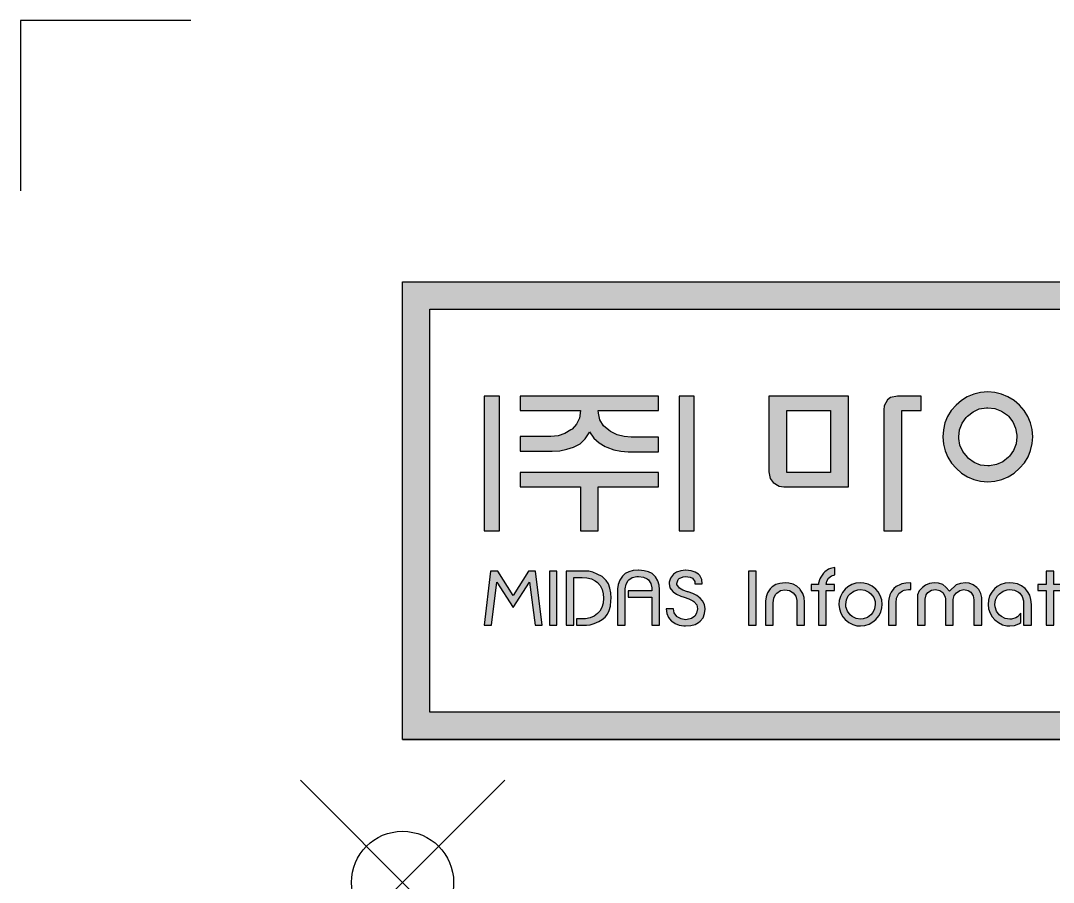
# Model space of a CAD drawing. Extents: x -21 to 6296, y -119 to 8814.
# Drawn here: x -21 to 1495, y 7548 to 8814 of the extents above; entities that cross this region are included whole.
import ezdxf

# ---------------------------------------------------------------- set-up
doc = ezdxf.new("R2010")
doc.units = 0
doc.header["$LTSCALE"] = 30
doc.header["$MEASUREMENT"] = 0
doc.header["$PDMODE"] = 35
doc.header["$PDSIZE"] = 150
doc.layers.get('0').update_dxf_attribs({"linetype": 'CONTINUOUS'})
doc.layers.get('DEFPOINTS').update_dxf_attribs({"color": 142, "linetype": 'CONTINUOUS'})
for name, color, linetype in [('Hatch', 7, 'CONTINUOUS'), ('Logo-Text', 7, 'CONTINUOUS'), ('Logo-Text-Hatch', 7, 'CONTINUOUS')]:
    doc.layers.add(name, color=color, linetype=linetype)

# ---------------------------------------------------------------- blocks, each defined once
blk = doc.blocks.new('MidasIT Text')
at = {"layer": 'Logo-Text-Hatch', "ltscale": 5}
for points in [[(17.2, 129.3), (0, 129.3), (0, -22.9), (17.2, -22.9)], [(196.6, 129.3), (40.5, 129.3), (40.5, 113), (108.5, 113), (107.4, 104.6), (104.3, 97.6), (99.1, 92), (97.9, 91.1), (90.9, 87.1), (83.4, 84.6), (75.2, 83.7), (73.7, 83.6), (40.5, 83.6), (40.5, 67.3), (76.8, 67.3), (85.2, 67.7), (93.3, 69.3), (100.8, 71.7), (101.4, 71.9), (108.2, 75.6), (113.9, 81), (118.6, 88), (119, 88.8), (123.9, 82), (129.8, 76.5), (136.6, 72.4), (138.4, 71.6), (146.4, 68.7), (154.4, 67.1), (162.4, 66.5), (196.6, 66.5), (196.6, 82.9), (165.8, 82.9), (157.8, 83.6), (150, 85.7), (142.7, 89.2), (140.5, 90.7), (134.5, 95.9), (130.6, 102.5), (128.9, 110.2), (128.7, 113), (196.6, 113)], [(237.2, 129.3), (220, 129.3), (220, -22.9), (237.2, -22.9)], [(493.3, 129.3), (466.8, 129.3), (458.8, 127.6), (455.5, 125), (451.7, 118.4), (451.2, 113.7), (451.2, -22.9), (471.5, -22.9), (471.5, 113), (493.3, 113)], [(196.6, 43.1), (40.5, 43.1), (40.5, 26.7), (108.5, 26.7), (108.5, -22.9), (128.7, -22.9), (128.7, 26.7), (196.6, 26.7)], [(58, -68.4), (50, -68.4), (32.7, -96.1), (15.4, -68.4), (7.2, -68.4), (0, -129.3), (8, -129.3), (14.3, -81), (32.7, -109.6), (50.9, -81), (57.4, -129.3), (65.4, -129.3)], [(82.1, -68.4), (73.5, -68.4), (73.5, -129.3), (82.1, -129.3)], [(127.5, -71.7), (122.6, -69.6), (118.1, -68.5), (115.3, -68.4), (92.3, -68.4), (92.3, -129.3), (101, -129.3), (101, -75.4), (110.4, -75.4), (116, -75.8), (121, -77.1), (125.3, -79.2), (127.9, -81.2), (130.9, -84.6), (133, -89), (134.1, -93.9), (134.5, -99), (134.1, -104.7), (132.7, -109.6), (130.4, -113.7), (127.9, -116.4), (124, -119.1), (119.5, -121), (114.5, -122.1), (110.4, -122.2), (104.2, -122.2), (104.2, -129.3), (115.3, -129.3), (119.6, -128.9), (124.2, -127.5), (129.3, -125.3), (133, -123.1), (136.4, -120.4), (139.1, -117), (141, -112.8), (142.4, -107.8), (143.1, -102.1), (143.2, -98.9), (142.8, -92.8), (141.8, -87.5), (140.1, -82.9), (137.8, -79), (134.8, -76), (133, -74.6)], [(189.6, -71.2), (185.5, -69.1), (180.5, -67.9), (174.5, -67.4), (174.2, -67.4), (168.3, -67.8), (163.2, -69.1), (159.2, -71.2), (156.2, -73.9), (153.1, -78.6), (151.3, -83.3), (150.6, -88.2), (150.5, -89.2), (150.5, -129.3), (159.2, -129.3), (159.2, -88.2), (160.1, -83.2), (162.6, -78.9), (163.2, -78.3), (167.1, -75.7), (172.1, -74.5), (174.2, -74.4), (179.8, -75.2), (184.1, -77.2), (185.5, -78.3), (188.2, -82.3), (189.3, -87.4), (189.3, -90.7), (162.4, -90.7), (162.4, -97.7), (189.3, -97.7), (189.3, -129.3), (198, -129.3), (198, -89.2), (197.5, -84.3), (195.9, -79.5), (193.4, -75), (192.7, -74.2)], [(238.3, -69.5), (233.7, -68), (227.8, -67.4), (227.4, -67.4), (221.8, -68), (217.2, -69.6), (213.7, -72), (210.4, -76.2), (208.9, -80.8), (208.7, -82.5), (209.7, -87.2), (212.8, -91.3), (213.4, -91.8), (217.2, -94.5), (221.9, -96.7), (225.7, -97.9), (231, -99.5), (235.4, -101.8), (236.7, -102.7), (239.9, -106.6), (240.8, -111), (239.8, -115.8), (237.8, -119.2), (234.2, -122), (229.1, -123.2), (227.4, -123.3), (222.2, -122.4), (218, -119.9), (217.5, -119.6), (214.6, -115.4), (213.7, -110.8), (205.4, -110.8), (206.1, -116.1), (208.1, -120.6), (211.2, -124.4), (211.7, -124.8), (215.5, -127.6), (220.1, -129.4), (225.4, -130.2), (227.4, -130.3), (233.1, -129.9), (238, -128.5), (242.1, -126.3), (243.8, -124.8), (247, -121), (248.8, -116.4), (249.4, -111.2), (249.4, -111), (248.7, -106.2), (246.5, -101.8), (243.8, -98.9), (240, -95.9), (235.5, -93.6), (230.4, -91.8), (229.6, -91.6), (224.2, -89.8), (220.5, -87.5), (217.5, -83.3), (217.4, -82.3), (219, -77.7), (220.1, -76.7), (224.5, -74.7), (227.4, -74.4), (232.5, -75.3), (235, -76.4), (237.7, -80.2), (237.8, -82.6), (246.1, -82.6), (245.6, -77.7), (243.3, -73.4), (241.9, -71.9)], [(307.2, -68.4), (298.5, -68.4), (298.5, -129.3), (307.2, -129.3)], [(395.4, -83.4), (386.1, -83.4), (386.7, -79.8), (388.8, -76.3), (392.1, -73.7), (395.7, -72.5), (395.7, -64.4), (390.8, -65.5), (388.9, -66.2), (384.6, -69.2), (383, -70.8), (379.9, -75.1), (379, -76.9), (377.6, -81.9), (377.4, -83.4), (369.1, -83.4), (369.1, -90.2), (377.4, -90.2), (377.4, -129.3), (386.1, -129.3), (386.1, -90.2), (395.4, -90.2)], [(652.4, -83.4), (643.1, -83.4), (643.1, -68.4), (634.4, -68.4), (634.4, -83.4), (625.1, -83.4), (625.1, -90.2), (634.4, -90.2), (634.4, -129.3), (643.1, -129.3), (643.1, -90.2), (652.4, -90.2)], [(479.2, -89.1), (481.8, -89.2), (481.8, -81.5), (476.1, -81.9), (471.4, -82.9), (470.1, -83.3), (465.2, -85.6), (462.4, -87.9), (459.4, -92.1), (458.1, -95), (456.8, -100.2), (456.6, -102.7), (456.6, -129.3), (465.2, -129.3), (465.2, -104.3), (465.6, -99.1), (465.8, -98.2), (468, -93.5), (472.4, -90.5), (474.3, -89.9)], [(606.7, -85), (602.2, -82.9), (597.3, -81.8), (593.4, -81.5), (588.3, -82), (583.5, -83.4), (579.2, -85.9), (576.2, -88.2), (573, -92.1), (570.7, -96.4), (569.4, -101.2), (569, -105.9), (569.5, -111.1), (571.1, -115.8), (573.6, -120), (576.6, -123.3), (580.8, -126.6), (585.2, -128.9), (590, -130.1), (593.4, -130.3), (598.7, -129.8), (599.9, -129.5), (604.5, -127.4), (605.9, -126.5), (605.9, -116), (602.1, -120), (600.3, -121.1), (595.5, -122.5), (593.4, -122.6), (588.4, -121.9), (583.9, -119.7), (581.6, -117.6), (578.5, -113.6), (577, -108.9), (576.7, -105.9), (577.4, -100.8), (579.6, -96.4), (581.7, -94), (585.8, -91), (590.5, -89.5), (593.4, -89.2), (598.7, -90), (603.1, -92), (604.6, -93.3), (607.5, -97), (608.9, -101.8), (609.1, -105), (609.1, -129.3), (617.8, -129.3), (617.8, -105.9), (617.3, -100.4), (615.9, -95.6), (613.6, -91.3), (610.7, -87.9)], [(353.1, -85.3), (348.8, -83.2), (343.9, -82), (339.6, -81.7), (333.9, -82.2), (329.1, -83.6), (325.2, -86.1), (322.9, -88.4), (320, -92.9), (318.2, -97.6), (317.5, -102.5), (317.5, -129.3), (326.1, -129.3), (326.1, -104.3), (326.8, -98.9), (328.9, -94.6), (330.3, -93.1), (334.6, -90.3), (339.5, -89.4), (344.5, -90.2), (348.9, -93), (351.7, -96.8), (352.9, -101.7), (353.1, -104.3), (353.1, -129.3), (361.7, -129.3), (361.7, -103.3), (361.2, -98.3), (359.6, -93.6), (356.9, -89.1), (356.4, -88.4)], [(517.7, -83.6), (513.1, -82.1), (508.1, -81.7), (502.9, -82.3), (498.3, -84.1), (494.8, -86.7), (491.2, -90.8), (489.4, -95.2), (489.1, -97.6), (489.1, -129.3), (497.8, -129.3), (497.8, -100), (499, -95.2), (501, -92.5), (505, -89.8), (509.6, -89), (514.4, -90.2), (517.7, -92.7), (520.5, -97.4), (521, -100.2), (521, -129.3), (529.6, -129.3), (529.6, -100.4), (530.8, -95.9), (533.1, -92.9), (537.2, -90.1), (541.6, -89.2), (546.5, -90.2), (549.6, -92.3), (552.2, -96.3), (553, -100.9), (553, -129.3), (561.7, -129.3), (561.7, -98.3), (560.9, -93.6), (558.6, -89.1), (556.4, -86.7), (552.2, -83.7), (547.5, -82.1), (543.4, -81.7), (537.6, -82.2), (533, -83.8), (525.4, -91.2), (521.2, -86.4)]]:
    blk.add_hatch(color=256, dxfattribs=at).paths.add_polyline_path(points)
h = blk.add_hatch(color=256, dxfattribs=at)
h.paths.add_polyline_path([(411.4, 129.3), (321.3, 129.3), (321.3, 43.8), (323, 36.2), (326.3, 31.8), (333, 27.5), (338.4, 26.7), (411.4, 26.7)])
h.paths.add_polyline_path([(391, 113), (391, 43.1), (341.6, 43.1), (341.6, 113)], flags=16)
h = blk.add_hatch(color=256, dxfattribs=at)
h.paths.add_polyline_path([(604.5, 119.2), (598.2, 124.5), (591.4, 128.7), (584.1, 131.7), (576.4, 133.5), (568.6, 134), (560.4, 133.4), (552.7, 131.6), (545.4, 128.6), (538.8, 124.4), (532.7, 119.2), (527.4, 113), (523.2, 106.2), (520.2, 99), (518.5, 91.3), (517.9, 83.3), (518.5, 75.1), (520.3, 67.4), (523.4, 60.3), (527.7, 53.6), (532.7, 47.8), (538.9, 42.2), (545.6, 38), (552.8, 35), (560.4, 33.1), (568.6, 32.5), (576.7, 33.1), (584.3, 35), (591.5, 38), (598.2, 42.2), (604.5, 47.8), (609.9, 54), (614.1, 60.7), (617, 68), (618.8, 75.7), (619.3, 83.3), (618.7, 91.5), (617, 99.3), (613.9, 106.4), (609.8, 113.1)])
h.paths.add_polyline_path([(576.7, 115.2), (584, 112.4), (590.7, 107.9), (592, 106.7), (596.9, 100.3), (600, 93.1), (601.3, 85.1), (601.4, 83.3), (600.5, 75.3), (597.6, 67.9), (593, 61.3), (592, 60.3), (585.6, 55.1), (578.5, 51.9), (570.7, 50.5), (568.6, 50.4), (560.5, 51.4), (553.2, 54.3), (546.8, 59), (545.6, 60.3), (540.5, 66.7), (537.2, 73.8), (535.9, 81.6), (535.9, 83.3), (536.8, 91.3), (539.5, 98.6), (544.1, 105.1), (545.6, 106.7), (551.9, 111.7), (559, 114.8), (567, 116), (568.6, 116.1)], flags=16)
h = blk.add_hatch(color=256, dxfattribs=at)
h.paths.add_polyline_path([(438, -85.4), (433.6, -83.1), (428.8, -81.8), (424.9, -81.5), (419.7, -82.1), (415, -83.5), (410.7, -86), (407.7, -88.6), (404.5, -92.5), (402.2, -97), (400.9, -101.7), (400.5, -105.9), (401, -111), (402.5, -115.7), (405, -119.9), (407.7, -123.1), (411.6, -126.4), (416.1, -128.7), (420.8, -130), (424.9, -130.3), (429.9, -129.8), (434.6, -128.3), (438.9, -125.7), (442.1, -123.1), (445.4, -119), (447.7, -114.7), (449, -109.9), (449.2, -105.9), (448.8, -100.8), (447.2, -96.1), (444.7, -91.8), (442.1, -88.6)])
h.paths.add_polyline_path([(424.9, -89.2), (429.9, -90), (434.3, -92.1), (436.7, -94), (439.8, -98.1), (441.3, -102.7), (441.5, -105.9), (440.8, -110.9), (438.7, -115.3), (436.7, -117.6), (432.7, -120.7), (428, -122.3), (424.9, -122.6), (419.8, -121.9), (415.5, -119.7), (413.2, -117.6), (410.1, -113.6), (408.4, -108.9), (408.2, -105.9), (409, -100.8), (411.1, -96.4), (413.2, -94), (417.2, -91), (421.9, -89.5)], flags=16)
at = {"layer": 'Logo-Text', "ltscale": 5}
for points in [[(17.2, 129.3), (0, 129.3), (0, -22.9), (17.2, -22.9)], [(196.6, 129.3), (40.5, 129.3), (40.5, 113), (108.5, 113), (107.4, 104.6), (104.3, 97.6), (99.1, 92), (97.9, 91.1), (90.9, 87.1), (83.4, 84.6), (75.2, 83.7), (73.7, 83.6), (40.5, 83.6), (40.5, 67.3), (76.8, 67.3), (85.2, 67.7), (93.3, 69.3), (100.8, 71.7), (101.4, 71.9), (108.2, 75.6), (113.9, 81), (118.6, 88), (119, 88.8), (123.9, 82), (129.8, 76.5), (136.6, 72.4), (138.4, 71.6), (146.4, 68.7), (154.4, 67.1), (162.4, 66.5), (196.6, 66.5), (196.6, 82.9), (165.8, 82.9), (157.8, 83.6), (150, 85.7), (142.7, 89.2), (140.5, 90.7), (134.5, 95.9), (130.6, 102.5), (128.9, 110.2), (128.7, 113), (196.6, 113)], [(237.2, 129.3), (220, 129.3), (220, -22.9), (237.2, -22.9)], [(411.4, 129.3), (321.3, 129.3), (321.3, 43.8), (323, 36.2), (326.3, 31.8), (333, 27.5), (338.4, 26.7), (411.4, 26.7)], [(493.3, 129.3), (466.8, 129.3), (458.8, 127.6), (455.5, 125), (451.7, 118.4), (451.2, 113.7), (451.2, -22.9), (471.5, -22.9), (471.5, 113), (493.3, 113)], [(604.5, 119.2), (598.2, 124.5), (591.4, 128.7), (584.1, 131.7), (576.4, 133.5), (568.6, 134), (560.4, 133.4), (552.7, 131.6), (545.4, 128.6), (538.8, 124.4), (532.7, 119.2), (527.4, 113), (523.2, 106.2), (520.2, 99), (518.5, 91.3), (517.9, 83.3), (518.5, 75.1), (520.3, 67.4), (523.4, 60.3), (527.7, 53.6), (532.7, 47.8), (538.9, 42.2), (545.6, 38), (552.8, 35), (560.4, 33.1), (568.6, 32.5), (576.7, 33.1), (584.3, 35), (591.5, 38), (598.2, 42.2), (604.5, 47.8), (609.9, 54), (614.1, 60.7), (617, 68), (618.8, 75.7), (619.3, 83.3), (618.7, 91.5), (617, 99.3), (613.9, 106.4), (609.8, 113.1)], [(391, 113), (391, 43.1), (341.6, 43.1), (341.6, 113)], [(576.7, 115.2), (584, 112.4), (590.7, 107.9), (592, 106.7), (596.9, 100.3), (600, 93.1), (601.3, 85.1), (601.4, 83.3), (600.5, 75.3), (597.6, 67.9), (593, 61.3), (592, 60.3), (585.6, 55.1), (578.5, 51.9), (570.7, 50.5), (568.6, 50.4), (560.5, 51.4), (553.2, 54.3), (546.8, 59), (545.6, 60.3), (540.5, 66.7), (537.2, 73.8), (535.9, 81.6), (535.9, 83.3), (536.8, 91.3), (539.5, 98.6), (544.1, 105.1), (545.6, 106.7), (551.9, 111.7), (559, 114.8), (567, 116), (568.6, 116.1)], [(196.6, 43.1), (40.5, 43.1), (40.5, 26.7), (108.5, 26.7), (108.5, -22.9), (128.7, -22.9), (128.7, 26.7), (196.6, 26.7)], [(58, -68.4), (50, -68.4), (32.7, -96.1), (15.4, -68.4), (7.2, -68.4), (0, -129.3), (8, -129.3), (14.3, -81), (32.7, -109.6), (50.9, -81), (57.4, -129.3), (65.4, -129.3)], [(82.1, -68.4), (73.5, -68.4), (73.5, -129.3), (82.1, -129.3)], [(127.5, -71.7), (122.6, -69.6), (118.1, -68.5), (115.3, -68.4), (92.3, -68.4), (92.3, -129.3), (101, -129.3), (101, -75.4), (110.4, -75.4), (116, -75.8), (121, -77.1), (125.3, -79.2), (127.9, -81.2), (130.9, -84.6), (133, -89), (134.1, -93.9), (134.5, -99), (134.1, -104.7), (132.7, -109.6), (130.4, -113.7), (127.9, -116.4), (124, -119.1), (119.5, -121), (114.5, -122.1), (110.4, -122.2), (104.2, -122.2), (104.2, -129.3), (115.3, -129.3), (119.6, -128.9), (124.2, -127.5), (129.3, -125.3), (133, -123.1), (136.4, -120.4), (139.1, -117), (141, -112.8), (142.4, -107.8), (143.1, -102.1), (143.2, -98.9), (142.8, -92.8), (141.8, -87.5), (140.1, -82.9), (137.8, -79), (134.8, -76), (133, -74.6)], [(189.6, -71.2), (185.5, -69.1), (180.5, -67.9), (174.5, -67.4), (174.2, -67.4), (168.3, -67.8), (163.2, -69.1), (159.2, -71.2), (156.2, -73.9), (153.1, -78.6), (151.3, -83.3), (150.6, -88.2), (150.5, -89.2), (150.5, -129.3), (159.2, -129.3), (159.2, -88.2), (160.1, -83.2), (162.6, -78.9), (163.2, -78.3), (167.1, -75.7), (172.1, -74.5), (174.2, -74.4), (179.8, -75.2), (184.1, -77.2), (185.5, -78.3), (188.2, -82.3), (189.3, -87.4), (189.3, -90.7), (162.4, -90.7), (162.4, -97.7), (189.3, -97.7), (189.3, -129.3), (198, -129.3), (198, -89.2), (197.5, -84.3), (195.9, -79.5), (193.4, -75), (192.7, -74.2)], [(238.3, -69.5), (233.7, -68), (227.8, -67.4), (227.4, -67.4), (221.8, -68), (217.2, -69.6), (213.7, -72), (210.4, -76.2), (208.9, -80.8), (208.7, -82.5), (209.7, -87.2), (212.8, -91.3), (213.4, -91.8), (217.2, -94.5), (221.9, -96.7), (225.7, -97.9), (231, -99.5), (235.4, -101.8), (236.7, -102.7), (239.9, -106.6), (240.8, -111), (239.8, -115.8), (237.8, -119.2), (234.2, -122), (229.1, -123.2), (227.4, -123.3), (222.2, -122.4), (218, -119.9), (217.5, -119.6), (214.6, -115.4), (213.7, -110.8), (205.4, -110.8), (206.1, -116.1), (208.1, -120.6), (211.2, -124.4), (211.7, -124.8), (215.5, -127.6), (220.1, -129.4), (225.4, -130.2), (227.4, -130.3), (233.1, -129.9), (238, -128.5), (242.1, -126.3), (243.8, -124.8), (247, -121), (248.8, -116.4), (249.4, -111.2), (249.4, -111), (248.7, -106.2), (246.5, -101.8), (243.8, -98.9), (240, -95.9), (235.5, -93.6), (230.4, -91.8), (229.6, -91.6), (224.2, -89.8), (220.5, -87.5), (217.5, -83.3), (217.4, -82.3), (219, -77.7), (220.1, -76.7), (224.5, -74.7), (227.4, -74.4), (232.5, -75.3), (235, -76.4), (237.7, -80.2), (237.8, -82.6), (246.1, -82.6), (245.6, -77.7), (243.3, -73.4), (241.9, -71.9)], [(307.2, -68.4), (298.5, -68.4), (298.5, -129.3), (307.2, -129.3)], [(395.4, -83.4), (386.1, -83.4), (386.7, -79.8), (388.8, -76.3), (392.1, -73.7), (395.7, -72.5), (395.7, -64.4), (390.8, -65.5), (388.9, -66.2), (384.6, -69.2), (383, -70.8), (379.9, -75.1), (379, -76.9), (377.6, -81.9), (377.4, -83.4), (369.1, -83.4), (369.1, -90.2), (377.4, -90.2), (377.4, -129.3), (386.1, -129.3), (386.1, -90.2), (395.4, -90.2)], [(652.4, -83.4), (643.1, -83.4), (643.1, -68.4), (634.4, -68.4), (634.4, -83.4), (625.1, -83.4), (625.1, -90.2), (634.4, -90.2), (634.4, -129.3), (643.1, -129.3), (643.1, -90.2), (652.4, -90.2)], [(438, -85.4), (433.6, -83.1), (428.8, -81.8), (424.9, -81.5), (419.7, -82.1), (415, -83.5), (410.7, -86), (407.7, -88.6), (404.5, -92.5), (402.2, -97), (400.9, -101.7), (400.5, -105.9), (401, -111), (402.5, -115.7), (405, -119.9), (407.7, -123.1), (411.6, -126.4), (416.1, -128.7), (420.8, -130), (424.9, -130.3), (429.9, -129.8), (434.6, -128.3), (438.9, -125.7), (442.1, -123.1), (445.4, -119), (447.7, -114.7), (449, -109.9), (449.2, -105.9), (448.8, -100.8), (447.2, -96.1), (444.7, -91.8), (442.1, -88.6)], [(479.2, -89.1), (481.8, -89.2), (481.8, -81.5), (476.1, -81.9), (471.4, -82.9), (470.1, -83.3), (465.2, -85.6), (462.4, -87.9), (459.4, -92.1), (458.1, -95), (456.8, -100.2), (456.6, -102.7), (456.6, -129.3), (465.2, -129.3), (465.2, -104.3), (465.6, -99.1), (465.8, -98.2), (468, -93.5), (472.4, -90.5), (474.3, -89.9)], [(606.7, -85), (602.2, -82.9), (597.3, -81.8), (593.4, -81.5), (588.3, -82), (583.5, -83.4), (579.2, -85.9), (576.2, -88.2), (573, -92.1), (570.7, -96.4), (569.4, -101.2), (569, -105.9), (569.5, -111.1), (571.1, -115.8), (573.6, -120), (576.6, -123.3), (580.8, -126.6), (585.2, -128.9), (590, -130.1), (593.4, -130.3), (598.7, -129.8), (599.9, -129.5), (604.5, -127.4), (605.9, -126.5), (605.9, -116), (602.1, -120), (600.3, -121.1), (595.5, -122.5), (593.4, -122.6), (588.4, -121.9), (583.9, -119.7), (581.6, -117.6), (578.5, -113.6), (577, -108.9), (576.7, -105.9), (577.4, -100.8), (579.6, -96.4), (581.7, -94), (585.8, -91), (590.5, -89.5), (593.4, -89.2), (598.7, -90), (603.1, -92), (604.6, -93.3), (607.5, -97), (608.9, -101.8), (609.1, -105), (609.1, -129.3), (617.8, -129.3), (617.8, -105.9), (617.3, -100.4), (615.9, -95.6), (613.6, -91.3), (610.7, -87.9)], [(353.1, -85.3), (348.8, -83.2), (343.9, -82), (339.6, -81.7), (333.9, -82.2), (329.1, -83.6), (325.2, -86.1), (322.9, -88.4), (320, -92.9), (318.2, -97.6), (317.5, -102.5), (317.5, -129.3), (326.1, -129.3), (326.1, -104.3), (326.8, -98.9), (328.9, -94.6), (330.3, -93.1), (334.6, -90.3), (339.5, -89.4), (344.5, -90.2), (348.9, -93), (351.7, -96.8), (352.9, -101.7), (353.1, -104.3), (353.1, -129.3), (361.7, -129.3), (361.7, -103.3), (361.2, -98.3), (359.6, -93.6), (356.9, -89.1), (356.4, -88.4)], [(424.9, -89.2), (429.9, -90), (434.3, -92.1), (436.7, -94), (439.8, -98.1), (441.3, -102.7), (441.5, -105.9), (440.8, -110.9), (438.7, -115.3), (436.7, -117.6), (432.7, -120.7), (428, -122.3), (424.9, -122.6), (419.8, -121.9), (415.5, -119.7), (413.2, -117.6), (410.1, -113.6), (408.4, -108.9), (408.2, -105.9), (409, -100.8), (411.1, -96.4), (413.2, -94), (417.2, -91), (421.9, -89.5)], [(517.7, -83.6), (513.1, -82.1), (508.1, -81.7), (502.9, -82.3), (498.3, -84.1), (494.8, -86.7), (491.2, -90.8), (489.4, -95.2), (489.1, -97.6), (489.1, -129.3), (497.8, -129.3), (497.8, -100), (499, -95.2), (501, -92.5), (505, -89.8), (509.6, -89), (514.4, -90.2), (517.7, -92.7), (520.5, -97.4), (521, -100.2), (521, -129.3), (529.6, -129.3), (529.6, -100.4), (530.8, -95.9), (533.1, -92.9), (537.2, -90.1), (541.6, -89.2), (546.5, -90.2), (549.6, -92.3), (552.2, -96.3), (553, -100.9), (553, -129.3), (561.7, -129.3), (561.7, -98.3), (560.9, -93.6), (558.6, -89.1), (556.4, -86.7), (552.2, -83.7), (547.5, -82.1), (543.4, -81.7), (537.6, -82.2), (533, -83.8), (525.4, -91.2), (521.2, -86.4)]]:
    blk.add_lwpolyline(points, close=True, dxfattribs=at)

msp = doc.modelspace()

# ---------------------------------------------------------------- hatches: boundary and pattern name
at = {"layer": 'Hatch', "ltscale": 5}
h = msp.add_hatch(color=256, dxfattribs=at)
h.paths.add_polyline_path([(540, 8430), (540, 7758.1), (5759.9, 7758.1), (5759.9, 8430)])
h.paths.add_polyline_path([(5719.9, 8390), (5719.9, 7798.1), (580, 7798.1), (580, 8390)], flags=16)

# ---------------------------------------------------------------- linework, layer by layer
at = {"ltscale": 5}
msp.add_lwpolyline([(540, 8430), (5759.9, 8430), (5759.9, 7758.1), (540, 7758.1)], close=True, dxfattribs=at)
at = {"layer": 'DEFPOINTS', "linetype": 'Continuous'}
msp.add_line((540, 7758.1), (5760, 7758.1), dxfattribs=at)
at = {"layer": 'DEFPOINTS', "ltscale": 5}
msp.add_lwpolyline([(229.4, 8813.6), (-20.6, 8813.6), (-20.6, 8563.6)], dxfattribs=at)
at = {"layer": 'DEFPOINTS', "linetype": 'Continuous'}
msp.add_lwpolyline([(540, 8430), (5759.9, 8430), (5759.9, 7758.1), (540, 7758.1)], close=True, dxfattribs=at)
at = {"layer": 'Hatch', "ltscale": 5}
msp.add_lwpolyline([(580, 8390), (5719.9, 8390), (5719.9, 7798.1), (580, 7798.1)], close=True, dxfattribs=at)
msp.add_point((540, 7548.1), dxfattribs=at)

# ---------------------------------------------------------------- block references
at = {"layer": 'Logo-Text', "xscale": 1.299999999999955, "yscale": 1.299999999999955, "zscale": 1.299999999999955}
msp.add_blockref('MidasIT Text', (660, 8094.1), dxfattribs=at)

doc.saveas('drawing.dxf')
